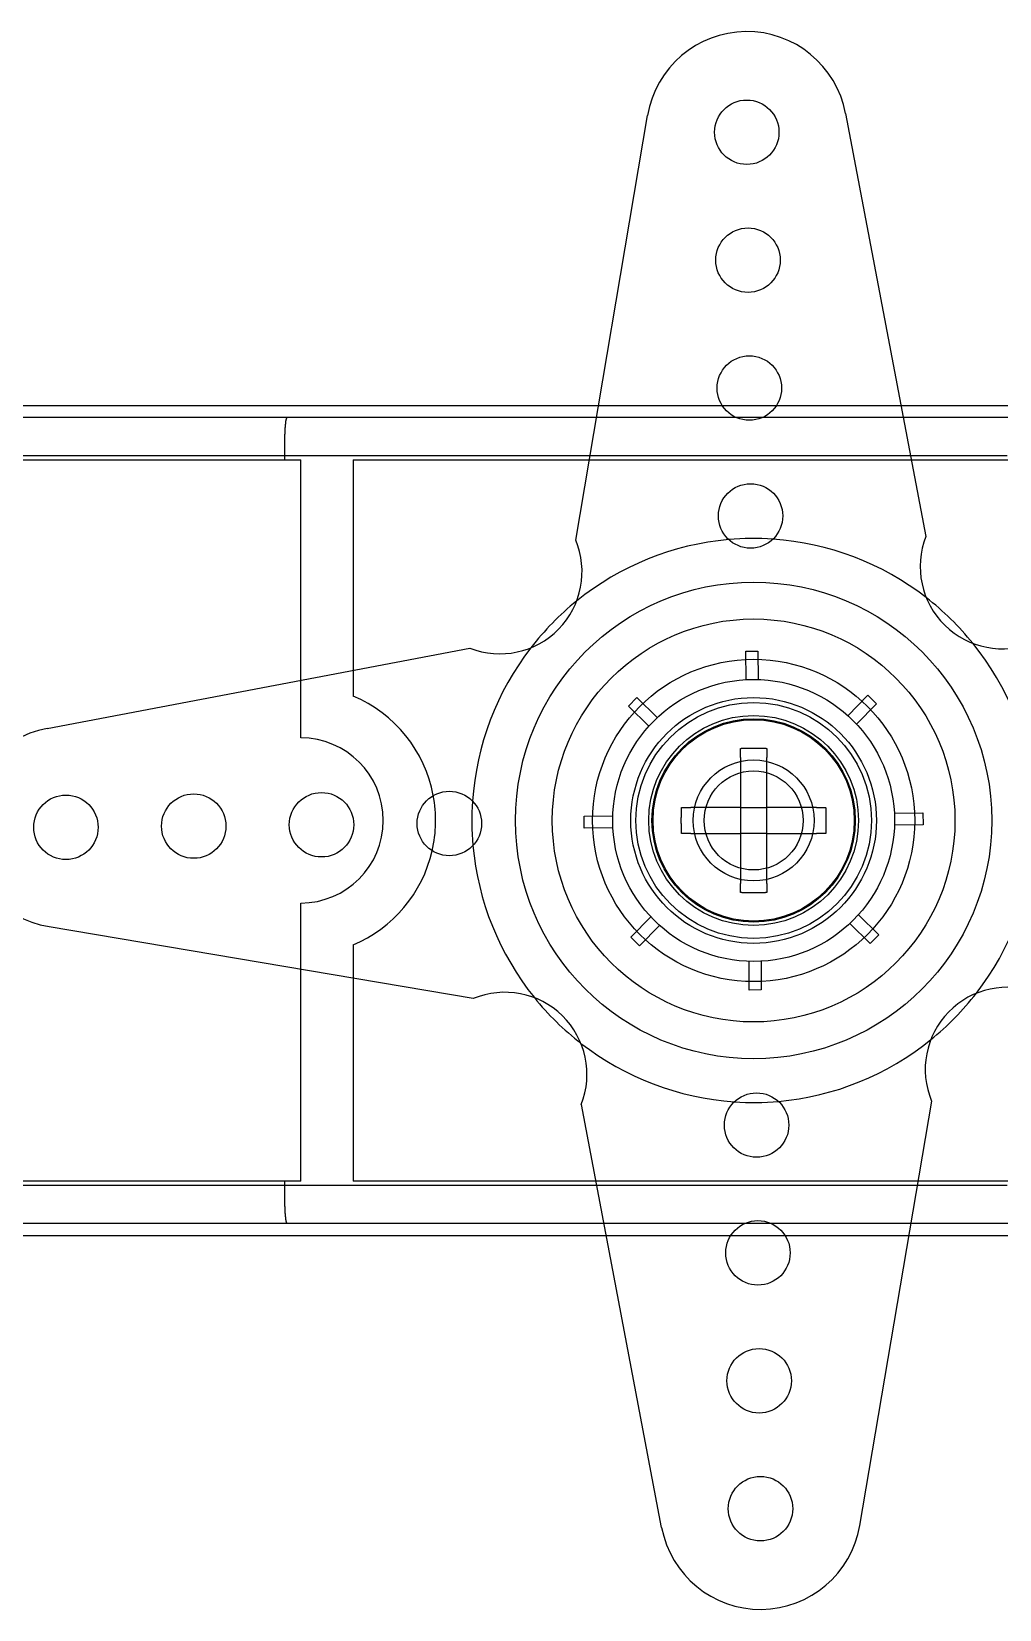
# Model space of a CAD drawing. Extents: x 3.27 to 9.48, y 3.29 to 7.63.
# Drawn here: x 4.049 to 4.996, y 5.835 to 7.377 of the extents above; entities that cross this region are included whole.
import ezdxf

# ---------------------------------------------------------------- set-up
doc = ezdxf.new("R2010")
doc.units = 0
doc.layers.add('HIDDEN_EDGES_ANSI_', color=7, linetype='CONTINUOUS')
doc.layers.add('VISIBLE_EDGES_ANSI_', color=7, linetype='CONTINUOUS')

msp = doc.modelspace()

# ---------------------------------------------------------------- linework, layer by layer
at = {"layer": 'HIDDEN_EDGES_ANSI_'}
for p, q in [((4.6035, 7.0113), (4.7245, 7.0113)), ((4.7774, 7.0113), (4.8994, 7.0113)), ((4.7385, 6.9995), (4.6015, 6.9995)), ((4.9016, 6.9995), (4.7635, 6.9995)), ((5.0032, 6.9621), (3.7473, 6.9621)), ((4.5945, 6.9581), (4.9095, 6.9581)), ((4.3123, 6.6865), (4.3123, 6.7429)), ((4.3635, 6.7526), (4.3635, 6.7273)), ((4.3123, 6.4604), (4.3123, 6.5251)), ((4.3635, 6.4842), (4.3635, 6.4517)), ((3.7473, 6.2495), (5.0032, 6.2495)), ((4.9159, 6.2534), (4.6009, 6.2534)), ((4.6088, 6.2121), (4.7469, 6.2121)), ((4.611, 6.2003), (4.7329, 6.2003)), ((4.7719, 6.2121), (4.9089, 6.2121)), ((4.7858, 6.2003), (4.9069, 6.2003))]:
    msp.add_line(p, q, dxfattribs=at)
for radius in [0.2329, 0.1969, 0.1575, 0.1152, 0.0994, 0.0984, 0.0591, 0.0591, 0.0484]:
    msp.add_circle((4.7552, 6.6058), radius, dxfattribs=at)
for centre, radius, start, end in [((4.7552, 6.6058), 0.2756, 95.0713, 128.9205), ((4.7552, 6.6058), 0.2756, 52.2204, 86.0695), ((4.7552, 6.6058), 0.2756, 142.2204, 176.0695), ((4.7552, 6.6058), 0.2756, 5.0713, 38.9205), ((4.3123, 6.6058), 0.1319, 10.6429, 67.1662), ((4.3123, 6.6058), 0.0807, 270, 90), ((4.7552, 6.6058), 0.2756, 322.2204, 356.0695), ((4.3123, 6.6058), 0.1319, 292.8338, 347.0203), ((4.7552, 6.6058), 0.2756, 185.0713, 218.9205), ((4.7552, 6.6058), 0.2756, 232.2204, 266.0695), ((4.7552, 6.6058), 0.2756, 275.0713, 308.9205)]:
    msp.add_arc(centre, radius, start, end, dxfattribs=at)
at = {"layer": 'VISIBLE_EDGES_ANSI_'}
for p, q in [((4.5812, 6.8799), (4.6514, 7.2948)), ((4.8452, 7.2967), (4.9237, 6.8833)), ((3.6322, 7.0113), (4.6035, 7.0113)), ((4.7245, 7.0113), (4.7774, 7.0113)), ((4.8994, 7.0113), (5.1184, 7.0113)), ((4.2989, 6.9995), (3.6469, 6.9995)), ((4.6015, 6.9995), (4.2989, 6.9995)), ((4.7635, 6.9995), (4.7385, 6.9995)), ((5.0378, 6.9995), (4.9016, 6.9995)), ((4.2965, 6.9798), (4.2965, 6.9581)), ((3.8866, 6.9581), (4.3123, 6.9581)), ((4.3123, 6.7429), (4.3123, 6.9581)), ((4.3635, 6.9581), (4.5945, 6.9581)), ((4.3635, 6.9581), (4.3635, 6.7526)), ((4.9095, 6.9581), (5.0624, 6.9581)), ((4.0642, 6.6958), (4.4776, 6.7742)), ((4.7476, 6.7713), (4.7594, 6.7714)), ((4.7479, 6.7434), (4.7476, 6.7713)), ((4.7594, 6.7714), (4.7597, 6.7435)), ((4.6328, 6.7175), (4.6411, 6.7259)), ((4.6411, 6.7259), (4.661, 6.7064)), ((4.8473, 6.7082), (4.8669, 6.7282)), ((4.8669, 6.7282), (4.8753, 6.7199)), ((4.6527, 6.6979), (4.6328, 6.7175)), ((4.8753, 6.7199), (4.8558, 6.6999)), ((4.7424, 6.6672), (4.7424, 6.6762)), ((4.7424, 6.6672), (4.7424, 6.6186)), ((4.768, 6.6762), (4.768, 6.6672)), ((4.768, 6.6186), (4.768, 6.6672)), ((4.6847, 6.6186), (4.6937, 6.6186)), ((4.7424, 6.6186), (4.6937, 6.6186)), ((4.7424, 6.6186), (4.7424, 6.593)), ((4.7424, 6.6186), (4.768, 6.6186)), ((4.8167, 6.6186), (4.768, 6.6186)), ((4.768, 6.593), (4.768, 6.6186)), ((4.8167, 6.6186), (4.8256, 6.6186)), ((4.5895, 6.61), (4.6175, 6.6103)), ((4.5896, 6.5982), (4.5895, 6.61)), ((4.8928, 6.613), (4.9207, 6.6133)), ((4.9209, 6.6015), (4.8929, 6.6012)), ((4.9207, 6.6133), (4.9209, 6.6015)), ((4.6176, 6.5985), (4.5896, 6.5982)), ((4.6937, 6.593), (4.6847, 6.593)), ((4.6937, 6.593), (4.7424, 6.593)), ((4.7424, 6.593), (4.7424, 6.5443)), ((4.768, 6.593), (4.7424, 6.593)), ((4.768, 6.593), (4.8167, 6.593)), ((4.768, 6.5443), (4.768, 6.593)), ((4.8256, 6.593), (4.8167, 6.593)), ((4.7424, 6.5353), (4.7424, 6.5443)), ((4.768, 6.5443), (4.768, 6.5353)), ((4.635, 6.4916), (4.6546, 6.5116)), ((4.8576, 6.5136), (4.8776, 6.4941)), ((4.481, 6.4318), (4.0662, 6.502)), ((4.663, 6.5033), (4.6435, 6.4834)), ((4.8693, 6.4856), (4.8494, 6.5052)), ((4.8776, 6.4941), (4.8693, 6.4856)), ((4.6435, 6.4834), (4.635, 6.4916)), ((4.7509, 6.4401), (4.7507, 6.468)), ((4.7625, 6.4682), (4.7627, 6.4402)), ((4.3123, 6.2534), (4.3123, 6.4604)), ((4.3635, 6.4517), (4.3635, 6.2534)), ((4.7627, 6.4402), (4.7509, 6.4401)), ((4.6652, 5.9148), (4.5867, 6.3282)), ((4.9292, 6.3316), (4.8589, 5.9167)), ((4.3123, 6.2534), (3.8866, 6.2534)), ((4.2965, 6.2534), (4.2965, 6.2318)), ((4.6009, 6.2534), (4.3635, 6.2534)), ((5.0624, 6.2534), (4.9159, 6.2534)), ((3.6322, 6.2003), (4.611, 6.2003)), ((3.6469, 6.2121), (4.2989, 6.2121)), ((4.2989, 6.2121), (4.6088, 6.2121)), ((4.7329, 6.2003), (4.7858, 6.2003)), ((4.7469, 6.2121), (4.7719, 6.2121)), ((4.9069, 6.2003), (5.1184, 6.2003)), ((4.9089, 6.2121), (5.0378, 6.2121))]:
    msp.add_line(p, q, dxfattribs=at)
for points in [[(4.2989, 6.9995, 0), (4.2988, 6.9995, 0), (4.2988, 6.9995, 0), (4.2988, 6.9995, 0), (4.2988, 6.9995, 0), (4.2987, 6.9994, 0), (4.2987, 6.9994, 0), (4.2987, 6.9994, 0), (4.2986, 6.9994, 0), (4.2986, 6.9993, 0), (4.2986, 6.9993, 0), (4.2985, 6.9993, 0), (4.2985, 6.9993, 0), (4.2985, 6.9992, 0), (4.2985, 6.9992, 0), (4.2984, 6.9991, 0), (4.2984, 6.9991, 0), (4.2984, 6.999, 0), (4.2984, 6.999, 0), (4.2983, 6.9989, 0), (4.2983, 6.9989, 0), (4.2983, 6.9988, 0), (4.2982, 6.9988, 0), (4.2982, 6.9987, 0), (4.2982, 6.9986, 0), (4.2982, 6.9985, 0), (4.2981, 6.9985, 0), (4.2981, 6.9984, 0), (4.2981, 6.9983, 0), (4.298, 6.9982, 0), (4.298, 6.9981, 0), (4.298, 6.9981, 0), (4.298, 6.998, 0), (4.2979, 6.9979, 0), (4.2979, 6.9978, 0), (4.2979, 6.9977, 0), (4.2979, 6.9976, 0), (4.2978, 6.9975, 0), (4.2978, 6.9974, 0), (4.2978, 6.9973, 0), (4.2978, 6.9972, 0), (4.2977, 6.997, 0), (4.2977, 6.9969, 0), (4.2977, 6.9968, 0), (4.2977, 6.9967, 0), (4.2976, 6.9965, 0), (4.2976, 6.9964, 0), (4.2976, 6.9963, 0), (4.2976, 6.9962, 0), (4.2975, 6.996, 0), (4.2975, 6.9959, 0), (4.2975, 6.9957, 0), (4.2975, 6.9956, 0), (4.2975, 6.9954, 0), (4.2974, 6.9953, 0), (4.2974, 6.9951, 0), (4.2974, 6.995, 0), (4.2974, 6.9948, 0), (4.2973, 6.9947, 0), (4.2973, 6.9945, 0), (4.2973, 6.9944, 0), (4.2973, 6.9942, 0), (4.2973, 6.994, 0), (4.2972, 6.9939, 0), (4.2972, 6.9937, 0), (4.2972, 6.9935, 0), (4.2972, 6.9934, 0), (4.2972, 6.9932, 0), (4.2971, 6.993, 0), (4.2971, 6.9928, 0), (4.2971, 6.9926, 0), (4.2971, 6.9925, 0), (4.2971, 6.9923, 0), (4.297, 6.9921, 0), (4.297, 6.9919, 0), (4.297, 6.9917, 0), (4.297, 6.9915, 0), (4.297, 6.9913, 0), (4.2969, 6.9911, 0), (4.2969, 6.9909, 0), (4.2969, 6.9907, 0), (4.2969, 6.9905, 0), (4.2969, 6.9903, 0), (4.2969, 6.9901, 0), (4.2969, 6.9899, 0), (4.2968, 6.9897, 0), (4.2968, 6.9895, 0), (4.2968, 6.9893, 0), (4.2968, 6.9891, 0), (4.2968, 6.9889, 0), (4.2968, 6.9886, 0), (4.2968, 6.9884, 0), (4.2968, 6.9882, 0), (4.2967, 6.988, 0), (4.2967, 6.9878, 0), (4.2967, 6.9875, 0), (4.2967, 6.9873, 0), (4.2967, 6.9871, 0), (4.2967, 6.9869, 0), (4.2967, 6.9866, 0), (4.2967, 6.9864, 0), (4.2966, 6.9862, 0), (4.2966, 6.986, 0), (4.2966, 6.9857, 0), (4.2966, 6.9855, 0), (4.2966, 6.9853, 0), (4.2966, 6.985, 0), (4.2966, 6.9848, 0), (4.2966, 6.9846, 0), (4.2966, 6.9843, 0), (4.2966, 6.9841, 0), (4.2966, 6.9839, 0), (4.2966, 6.9836, 0), (4.2966, 6.9834, 0), (4.2966, 6.9832, 0), (4.2965, 6.9829, 0), (4.2965, 6.9827, 0), (4.2965, 6.9824, 0), (4.2965, 6.9822, 0), (4.2965, 6.982, 0), (4.2965, 6.9817, 0), (4.2965, 6.9815, 0), (4.2965, 6.9812, 0), (4.2965, 6.981, 0), (4.2965, 6.9807, 0), (4.2965, 6.9805, 0), (4.2965, 6.9803, 0), (4.2965, 6.98, 0), (4.2965, 6.9798, 0)], [(4.7424, 6.6762, 0), (4.7425, 6.6762, 0), (4.7426, 6.6762, 0), (4.7427, 6.6762, 0), (4.7429, 6.6762, 0), (4.743, 6.6762, 0), (4.7431, 6.6763, 0), (4.7432, 6.6763, 0), (4.7433, 6.6763, 0), (4.7435, 6.6763, 0), (4.7436, 6.6763, 0), (4.7437, 6.6763, 0), (4.7438, 6.6763, 0), (4.7439, 6.6763, 0), (4.744, 6.6763, 0), (4.7442, 6.6763, 0), (4.7443, 6.6763, 0), (4.7444, 6.6763, 0), (4.7445, 6.6763, 0), (4.7446, 6.6763, 0), (4.7447, 6.6763, 0), (4.7448, 6.6763, 0), (4.745, 6.6763, 0), (4.7451, 6.6763, 0), (4.7452, 6.6763, 0), (4.7453, 6.6764, 0), (4.7454, 6.6764, 0), (4.7455, 6.6764, 0), (4.7457, 6.6764, 0), (4.7458, 6.6764, 0), (4.7459, 6.6764, 0), (4.746, 6.6764, 0), (4.7461, 6.6764, 0), (4.7462, 6.6764, 0), (4.7464, 6.6764, 0), (4.7465, 6.6764, 0), (4.7466, 6.6764, 0), (4.7467, 6.6764, 0), (4.7468, 6.6764, 0), (4.7469, 6.6764, 0), (4.7471, 6.6764, 0), (4.7472, 6.6764, 0), (4.7473, 6.6764, 0), (4.7474, 6.6764, 0), (4.7475, 6.6764, 0), (4.7476, 6.6764, 0), (4.7477, 6.6764, 0), (4.7479, 6.6764, 0), (4.748, 6.6764, 0), (4.7481, 6.6764, 0), (4.7482, 6.6764, 0), (4.7483, 6.6764, 0), (4.7484, 6.6764, 0), (4.7486, 6.6764, 0), (4.7487, 6.6764, 0), (4.7488, 6.6764, 0), (4.7489, 6.6764, 0), (4.749, 6.6765, 0), (4.7491, 6.6765, 0), (4.7492, 6.6765, 0), (4.7494, 6.6765, 0), (4.7495, 6.6765, 0), (4.7496, 6.6765, 0), (4.7497, 6.6765, 0), (4.7498, 6.6765, 0), (4.7499, 6.6765, 0), (4.75, 6.6765, 0), (4.7502, 6.6765, 0), (4.7503, 6.6765, 0), (4.7504, 6.6765, 0), (4.7505, 6.6765, 0), (4.7506, 6.6765, 0), (4.7507, 6.6765, 0), (4.7508, 6.6765, 0), (4.751, 6.6765, 0), (4.7511, 6.6765, 0), (4.7512, 6.6765, 0), (4.7513, 6.6765, 0), (4.7514, 6.6765, 0), (4.7515, 6.6765, 0), (4.7516, 6.6765, 0), (4.7518, 6.6765, 0), (4.7519, 6.6765, 0), (4.752, 6.6765, 0), (4.7521, 6.6765, 0), (4.7522, 6.6765, 0), (4.7523, 6.6765, 0), (4.7524, 6.6765, 0), (4.7526, 6.6765, 0), (4.7527, 6.6765, 0), (4.7528, 6.6765, 0), (4.7529, 6.6765, 0), (4.753, 6.6765, 0), (4.7531, 6.6765, 0), (4.7532, 6.6765, 0), (4.7533, 6.6765, 0), (4.7534, 6.6765, 0), (4.7536, 6.6765, 0), (4.7537, 6.6765, 0), (4.7538, 6.6765, 0), (4.7539, 6.6765, 0), (4.754, 6.6765, 0), (4.7541, 6.6765, 0), (4.7542, 6.6765, 0), (4.7543, 6.6765, 0), (4.7545, 6.6765, 0), (4.7546, 6.6765, 0), (4.7547, 6.6765, 0), (4.7548, 6.6765, 0), (4.7549, 6.6765, 0), (4.755, 6.6765, 0), (4.7551, 6.6765, 0), (4.7552, 6.6765, 0), (4.7553, 6.6765, 0), (4.7555, 6.6765, 0), (4.7556, 6.6765, 0), (4.7557, 6.6765, 0), (4.7558, 6.6765, 0), (4.7559, 6.6765, 0), (4.756, 6.6765, 0), (4.7561, 6.6765, 0), (4.7562, 6.6765, 0), (4.7564, 6.6765, 0), (4.7565, 6.6765, 0), (4.7566, 6.6765, 0), (4.7567, 6.6765, 0), (4.7568, 6.6765, 0), (4.7569, 6.6765, 0), (4.757, 6.6765, 0), (4.7571, 6.6765, 0), (4.7573, 6.6765, 0), (4.7574, 6.6765, 0), (4.7575, 6.6765, 0), (4.7576, 6.6765, 0), (4.7577, 6.6765, 0), (4.7578, 6.6765, 0), (4.7579, 6.6765, 0), (4.758, 6.6765, 0), (4.7582, 6.6765, 0), (4.7583, 6.6765, 0), (4.7584, 6.6765, 0), (4.7585, 6.6765, 0), (4.7586, 6.6765, 0), (4.7587, 6.6765, 0), (4.7588, 6.6765, 0), (4.7589, 6.6765, 0), (4.7591, 6.6765, 0), (4.7592, 6.6765, 0), (4.7593, 6.6765, 0), (4.7594, 6.6765, 0), (4.7595, 6.6765, 0), (4.7596, 6.6765, 0), (4.7598, 6.6765, 0), (4.7599, 6.6765, 0), (4.76, 6.6765, 0), (4.7601, 6.6765, 0), (4.7602, 6.6765, 0), (4.7603, 6.6765, 0), (4.7604, 6.6765, 0), (4.7606, 6.6765, 0), (4.7607, 6.6765, 0), (4.7608, 6.6765, 0), (4.7609, 6.6765, 0), (4.761, 6.6765, 0), (4.7611, 6.6765, 0), (4.7612, 6.6765, 0), (4.7614, 6.6765, 0), (4.7615, 6.6764, 0), (4.7616, 6.6764, 0), (4.7617, 6.6764, 0), (4.7618, 6.6764, 0), (4.7619, 6.6764, 0), (4.762, 6.6764, 0), (4.7622, 6.6764, 0), (4.7623, 6.6764, 0), (4.7624, 6.6764, 0), (4.7625, 6.6764, 0), (4.7626, 6.6764, 0), (4.7627, 6.6764, 0), (4.7629, 6.6764, 0), (4.763, 6.6764, 0), (4.7631, 6.6764, 0), (4.7632, 6.6764, 0), (4.7633, 6.6764, 0), (4.7634, 6.6764, 0), (4.7635, 6.6764, 0), (4.7637, 6.6764, 0), (4.7638, 6.6764, 0), (4.7639, 6.6764, 0), (4.764, 6.6764, 0), (4.7641, 6.6764, 0), (4.7642, 6.6764, 0), (4.7644, 6.6764, 0), (4.7645, 6.6764, 0), (4.7646, 6.6764, 0), (4.7647, 6.6764, 0), (4.7648, 6.6764, 0), (4.7649, 6.6764, 0), (4.765, 6.6764, 0), (4.7652, 6.6763, 0), (4.7653, 6.6763, 0), (4.7654, 6.6763, 0), (4.7655, 6.6763, 0), (4.7656, 6.6763, 0), (4.7657, 6.6763, 0), (4.7659, 6.6763, 0), (4.766, 6.6763, 0), (4.7661, 6.6763, 0), (4.7662, 6.6763, 0), (4.7663, 6.6763, 0), (4.7665, 6.6763, 0), (4.7666, 6.6763, 0), (4.7667, 6.6763, 0), (4.7668, 6.6763, 0), (4.7669, 6.6763, 0), (4.767, 6.6763, 0), (4.7672, 6.6763, 0), (4.7673, 6.6763, 0), (4.7674, 6.6762, 0), (4.7675, 6.6762, 0), (4.7676, 6.6762, 0), (4.7678, 6.6762, 0), (4.7679, 6.6762, 0), (4.768, 6.6762, 0)], [(4.6847, 6.593, 0), (4.6847, 6.5931, 0), (4.6847, 6.5932, 0), (4.6847, 6.5933, 0), (4.6847, 6.5934, 0), (4.6847, 6.5936, 0), (4.6847, 6.5937, 0), (4.6847, 6.5938, 0), (4.6847, 6.5939, 0), (4.6847, 6.594, 0), (4.6847, 6.5941, 0), (4.6847, 6.5943, 0), (4.6847, 6.5944, 0), (4.6847, 6.5945, 0), (4.6847, 6.5946, 0), (4.6847, 6.5947, 0), (4.6847, 6.5949, 0), (4.6846, 6.595, 0), (4.6846, 6.5951, 0), (4.6846, 6.5952, 0), (4.6846, 6.5953, 0), (4.6846, 6.5954, 0), (4.6846, 6.5956, 0), (4.6846, 6.5957, 0), (4.6846, 6.5958, 0), (4.6846, 6.5959, 0), (4.6846, 6.596, 0), (4.6846, 6.5961, 0), (4.6846, 6.5963, 0), (4.6846, 6.5964, 0), (4.6846, 6.5965, 0), (4.6846, 6.5966, 0), (4.6846, 6.5967, 0), (4.6846, 6.5968, 0), (4.6846, 6.5969, 0), (4.6846, 6.5971, 0), (4.6846, 6.5972, 0), (4.6846, 6.5973, 0), (4.6846, 6.5974, 0), (4.6845, 6.5975, 0), (4.6845, 6.5976, 0), (4.6845, 6.5978, 0), (4.6845, 6.5979, 0), (4.6845, 6.598, 0), (4.6845, 6.5981, 0), (4.6845, 6.5982, 0), (4.6845, 6.5983, 0), (4.6845, 6.5984, 0), (4.6845, 6.5986, 0), (4.6845, 6.5987, 0), (4.6845, 6.5988, 0), (4.6845, 6.5989, 0), (4.6845, 6.599, 0), (4.6845, 6.5991, 0), (4.6845, 6.5993, 0), (4.6845, 6.5994, 0), (4.6845, 6.5995, 0), (4.6845, 6.5996, 0), (4.6845, 6.5997, 0), (4.6845, 6.5998, 0), (4.6845, 6.5999, 0), (4.6845, 6.6001, 0), (4.6845, 6.6002, 0), (4.6845, 6.6003, 0), (4.6845, 6.6004, 0), (4.6845, 6.6005, 0), (4.6845, 6.6006, 0), (4.6845, 6.6007, 0), (4.6845, 6.6009, 0), (4.6845, 6.601, 0), (4.6845, 6.6011, 0), (4.6845, 6.6012, 0), (4.6845, 6.6013, 0), (4.6845, 6.6014, 0), (4.6845, 6.6015, 0), (4.6845, 6.6017, 0), (4.6845, 6.6018, 0), (4.6845, 6.6019, 0), (4.6845, 6.602, 0), (4.6845, 6.6021, 0), (4.6845, 6.6022, 0), (4.6845, 6.6023, 0), (4.6845, 6.6025, 0), (4.6845, 6.6026, 0), (4.6845, 6.6027, 0), (4.6844, 6.6028, 0), (4.6844, 6.6029, 0), (4.6844, 6.603, 0), (4.6844, 6.6031, 0), (4.6844, 6.6033, 0), (4.6844, 6.6034, 0), (4.6844, 6.6035, 0), (4.6844, 6.6036, 0), (4.6844, 6.6037, 0), (4.6844, 6.6038, 0), (4.6844, 6.6039, 0), (4.6844, 6.604, 0), (4.6844, 6.6041, 0), (4.6844, 6.6043, 0), (4.6844, 6.6044, 0), (4.6844, 6.6045, 0), (4.6844, 6.6046, 0), (4.6844, 6.6047, 0), (4.6844, 6.6048, 0), (4.6844, 6.6049, 0), (4.6844, 6.605, 0), (4.6844, 6.6052, 0), (4.6844, 6.6053, 0), (4.6844, 6.6054, 0), (4.6844, 6.6055, 0), (4.6844, 6.6056, 0), (4.6844, 6.6057, 0), (4.6844, 6.6058, 0), (4.6844, 6.6059, 0), (4.6844, 6.606, 0), (4.6844, 6.6062, 0), (4.6844, 6.6063, 0), (4.6844, 6.6064, 0), (4.6844, 6.6065, 0), (4.6844, 6.6066, 0), (4.6844, 6.6067, 0), (4.6844, 6.6068, 0), (4.6844, 6.6069, 0), (4.6844, 6.6071, 0), (4.6844, 6.6072, 0), (4.6844, 6.6073, 0), (4.6844, 6.6074, 0), (4.6844, 6.6075, 0), (4.6844, 6.6076, 0), (4.6844, 6.6077, 0), (4.6844, 6.6078, 0), (4.6844, 6.6079, 0), (4.6844, 6.6081, 0), (4.6844, 6.6082, 0), (4.6844, 6.6083, 0), (4.6844, 6.6084, 0), (4.6844, 6.6085, 0), (4.6844, 6.6086, 0), (4.6844, 6.6087, 0), (4.6845, 6.6089, 0), (4.6845, 6.609, 0), (4.6845, 6.6091, 0), (4.6845, 6.6092, 0), (4.6845, 6.6093, 0), (4.6845, 6.6094, 0), (4.6845, 6.6095, 0), (4.6845, 6.6097, 0), (4.6845, 6.6098, 0), (4.6845, 6.6099, 0), (4.6845, 6.61, 0), (4.6845, 6.6101, 0), (4.6845, 6.6102, 0), (4.6845, 6.6103, 0), (4.6845, 6.6105, 0), (4.6845, 6.6106, 0), (4.6845, 6.6107, 0), (4.6845, 6.6108, 0), (4.6845, 6.6109, 0), (4.6845, 6.611, 0), (4.6845, 6.6111, 0), (4.6845, 6.6113, 0), (4.6845, 6.6114, 0), (4.6845, 6.6115, 0), (4.6845, 6.6116, 0), (4.6845, 6.6117, 0), (4.6845, 6.6118, 0), (4.6845, 6.6119, 0), (4.6845, 6.612, 0), (4.6845, 6.6122, 0), (4.6845, 6.6123, 0), (4.6845, 6.6124, 0), (4.6845, 6.6125, 0), (4.6845, 6.6126, 0), (4.6845, 6.6127, 0), (4.6845, 6.6129, 0), (4.6845, 6.613, 0), (4.6845, 6.6131, 0), (4.6845, 6.6132, 0), (4.6845, 6.6133, 0), (4.6845, 6.6134, 0), (4.6845, 6.6136, 0), (4.6845, 6.6137, 0), (4.6845, 6.6138, 0), (4.6845, 6.6139, 0), (4.6845, 6.614, 0), (4.6846, 6.6141, 0), (4.6846, 6.6142, 0), (4.6846, 6.6144, 0), (4.6846, 6.6145, 0), (4.6846, 6.6146, 0), (4.6846, 6.6147, 0), (4.6846, 6.6148, 0), (4.6846, 6.6149, 0), (4.6846, 6.6151, 0), (4.6846, 6.6152, 0), (4.6846, 6.6153, 0), (4.6846, 6.6154, 0), (4.6846, 6.6155, 0), (4.6846, 6.6156, 0), (4.6846, 6.6158, 0), (4.6846, 6.6159, 0), (4.6846, 6.616, 0), (4.6846, 6.6161, 0), (4.6846, 6.6162, 0), (4.6846, 6.6163, 0), (4.6846, 6.6165, 0), (4.6846, 6.6166, 0), (4.6847, 6.6167, 0), (4.6847, 6.6168, 0), (4.6847, 6.6169, 0), (4.6847, 6.617, 0), (4.6847, 6.6172, 0), (4.6847, 6.6173, 0), (4.6847, 6.6174, 0), (4.6847, 6.6175, 0), (4.6847, 6.6176, 0), (4.6847, 6.6177, 0), (4.6847, 6.6179, 0), (4.6847, 6.618, 0), (4.6847, 6.6181, 0), (4.6847, 6.6182, 0), (4.6847, 6.6183, 0), (4.6847, 6.6185, 0), (4.6847, 6.6186, 0)], [(4.8256, 6.6186, 0), (4.8256, 6.6185, 0), (4.8257, 6.6183, 0), (4.8257, 6.6182, 0), (4.8257, 6.6181, 0), (4.8257, 6.618, 0), (4.8257, 6.6179, 0), (4.8257, 6.6177, 0), (4.8257, 6.6176, 0), (4.8257, 6.6175, 0), (4.8257, 6.6174, 0), (4.8257, 6.6173, 0), (4.8257, 6.6172, 0), (4.8257, 6.617, 0), (4.8257, 6.6169, 0), (4.8257, 6.6168, 0), (4.8257, 6.6167, 0), (4.8257, 6.6166, 0), (4.8257, 6.6165, 0), (4.8257, 6.6163, 0), (4.8257, 6.6162, 0), (4.8258, 6.6161, 0), (4.8258, 6.616, 0), (4.8258, 6.6159, 0), (4.8258, 6.6158, 0), (4.8258, 6.6156, 0), (4.8258, 6.6155, 0), (4.8258, 6.6154, 0), (4.8258, 6.6153, 0), (4.8258, 6.6152, 0), (4.8258, 6.6151, 0), (4.8258, 6.6149, 0), (4.8258, 6.6148, 0), (4.8258, 6.6147, 0), (4.8258, 6.6146, 0), (4.8258, 6.6145, 0), (4.8258, 6.6144, 0), (4.8258, 6.6142, 0), (4.8258, 6.6141, 0), (4.8258, 6.614, 0), (4.8258, 6.6139, 0), (4.8258, 6.6138, 0), (4.8258, 6.6137, 0), (4.8258, 6.6136, 0), (4.8258, 6.6134, 0), (4.8258, 6.6133, 0), (4.8258, 6.6132, 0), (4.8258, 6.6131, 0), (4.8258, 6.613, 0), (4.8258, 6.6129, 0), (4.8258, 6.6127, 0), (4.8259, 6.6126, 0), (4.8259, 6.6125, 0), (4.8259, 6.6124, 0), (4.8259, 6.6123, 0), (4.8259, 6.6122, 0), (4.8259, 6.612, 0), (4.8259, 6.6119, 0), (4.8259, 6.6118, 0), (4.8259, 6.6117, 0), (4.8259, 6.6116, 0), (4.8259, 6.6115, 0), (4.8259, 6.6114, 0), (4.8259, 6.6113, 0), (4.8259, 6.6111, 0), (4.8259, 6.611, 0), (4.8259, 6.6109, 0), (4.8259, 6.6108, 0), (4.8259, 6.6107, 0), (4.8259, 6.6106, 0), (4.8259, 6.6105, 0), (4.8259, 6.6103, 0), (4.8259, 6.6102, 0), (4.8259, 6.6101, 0), (4.8259, 6.61, 0), (4.8259, 6.6099, 0), (4.8259, 6.6098, 0), (4.8259, 6.6097, 0), (4.8259, 6.6095, 0), (4.8259, 6.6094, 0), (4.8259, 6.6093, 0), (4.8259, 6.6092, 0), (4.8259, 6.6091, 0), (4.8259, 6.609, 0), (4.8259, 6.6089, 0), (4.8259, 6.6087, 0), (4.8259, 6.6086, 0), (4.8259, 6.6085, 0), (4.8259, 6.6084, 0), (4.8259, 6.6083, 0), (4.8259, 6.6082, 0), (4.8259, 6.6081, 0), (4.8259, 6.6079, 0), (4.8259, 6.6078, 0), (4.8259, 6.6077, 0), (4.8259, 6.6076, 0), (4.8259, 6.6075, 0), (4.8259, 6.6074, 0), (4.8259, 6.6073, 0), (4.8259, 6.6072, 0), (4.8259, 6.6071, 0), (4.8259, 6.6069, 0), (4.8259, 6.6068, 0), (4.8259, 6.6067, 0), (4.8259, 6.6066, 0), (4.8259, 6.6065, 0), (4.8259, 6.6064, 0), (4.8259, 6.6063, 0), (4.8259, 6.6062, 0), (4.8259, 6.606, 0), (4.8259, 6.6059, 0), (4.8259, 6.6058, 0), (4.8259, 6.6057, 0), (4.8259, 6.6056, 0), (4.8259, 6.6055, 0), (4.8259, 6.6054, 0), (4.8259, 6.6053, 0), (4.8259, 6.6052, 0), (4.8259, 6.605, 0), (4.8259, 6.6049, 0), (4.8259, 6.6048, 0), (4.8259, 6.6047, 0), (4.8259, 6.6046, 0), (4.8259, 6.6045, 0), (4.8259, 6.6044, 0), (4.8259, 6.6043, 0), (4.8259, 6.6041, 0), (4.8259, 6.604, 0), (4.8259, 6.6039, 0), (4.8259, 6.6038, 0), (4.8259, 6.6037, 0), (4.8259, 6.6036, 0), (4.8259, 6.6035, 0), (4.8259, 6.6034, 0), (4.8259, 6.6033, 0), (4.8259, 6.6031, 0), (4.8259, 6.603, 0), (4.8259, 6.6029, 0), (4.8259, 6.6028, 0), (4.8259, 6.6027, 0), (4.8259, 6.6026, 0), (4.8259, 6.6025, 0), (4.8259, 6.6023, 0), (4.8259, 6.6022, 0), (4.8259, 6.6021, 0), (4.8259, 6.602, 0), (4.8259, 6.6019, 0), (4.8259, 6.6018, 0), (4.8259, 6.6017, 0), (4.8259, 6.6015, 0), (4.8259, 6.6014, 0), (4.8259, 6.6013, 0), (4.8259, 6.6012, 0), (4.8259, 6.6011, 0), (4.8259, 6.601, 0), (4.8259, 6.6009, 0), (4.8259, 6.6007, 0), (4.8259, 6.6006, 0), (4.8259, 6.6005, 0), (4.8259, 6.6004, 0), (4.8259, 6.6003, 0), (4.8259, 6.6002, 0), (4.8259, 6.6001, 0), (4.8259, 6.5999, 0), (4.8259, 6.5998, 0), (4.8259, 6.5997, 0), (4.8259, 6.5996, 0), (4.8259, 6.5995, 0), (4.8259, 6.5994, 0), (4.8259, 6.5993, 0), (4.8259, 6.5991, 0), (4.8259, 6.599, 0), (4.8259, 6.5989, 0), (4.8258, 6.5988, 0), (4.8258, 6.5987, 0), (4.8258, 6.5986, 0), (4.8258, 6.5984, 0), (4.8258, 6.5983, 0), (4.8258, 6.5982, 0), (4.8258, 6.5981, 0), (4.8258, 6.598, 0), (4.8258, 6.5979, 0), (4.8258, 6.5978, 0), (4.8258, 6.5976, 0), (4.8258, 6.5975, 0), (4.8258, 6.5974, 0), (4.8258, 6.5973, 0), (4.8258, 6.5972, 0), (4.8258, 6.5971, 0), (4.8258, 6.5969, 0), (4.8258, 6.5968, 0), (4.8258, 6.5967, 0), (4.8258, 6.5966, 0), (4.8258, 6.5965, 0), (4.8258, 6.5964, 0), (4.8258, 6.5963, 0), (4.8258, 6.5961, 0), (4.8258, 6.596, 0), (4.8258, 6.5959, 0), (4.8258, 6.5958, 0), (4.8258, 6.5957, 0), (4.8258, 6.5956, 0), (4.8258, 6.5954, 0), (4.8257, 6.5953, 0), (4.8257, 6.5952, 0), (4.8257, 6.5951, 0), (4.8257, 6.595, 0), (4.8257, 6.5949, 0), (4.8257, 6.5947, 0), (4.8257, 6.5946, 0), (4.8257, 6.5945, 0), (4.8257, 6.5944, 0), (4.8257, 6.5943, 0), (4.8257, 6.5941, 0), (4.8257, 6.594, 0), (4.8257, 6.5939, 0), (4.8257, 6.5938, 0), (4.8257, 6.5937, 0), (4.8257, 6.5936, 0), (4.8257, 6.5934, 0), (4.8257, 6.5933, 0), (4.8257, 6.5932, 0), (4.8256, 6.5931, 0), (4.8256, 6.593, 0)], [(4.768, 6.5353, 0), (4.7679, 6.5353, 0), (4.7678, 6.5353, 0), (4.7676, 6.5353, 0), (4.7675, 6.5353, 0), (4.7674, 6.5353, 0), (4.7673, 6.5353, 0), (4.7672, 6.5353, 0), (4.767, 6.5353, 0), (4.7669, 6.5353, 0), (4.7668, 6.5353, 0), (4.7667, 6.5353, 0), (4.7666, 6.5352, 0), (4.7665, 6.5352, 0), (4.7663, 6.5352, 0), (4.7662, 6.5352, 0), (4.7661, 6.5352, 0), (4.766, 6.5352, 0), (4.7659, 6.5352, 0), (4.7657, 6.5352, 0), (4.7656, 6.5352, 0), (4.7655, 6.5352, 0), (4.7654, 6.5352, 0), (4.7653, 6.5352, 0), (4.7652, 6.5352, 0), (4.765, 6.5352, 0), (4.7649, 6.5352, 0), (4.7648, 6.5352, 0), (4.7647, 6.5352, 0), (4.7646, 6.5352, 0), (4.7645, 6.5352, 0), (4.7644, 6.5352, 0), (4.7642, 6.5352, 0), (4.7641, 6.5352, 0), (4.764, 6.5352, 0), (4.7639, 6.5351, 0), (4.7638, 6.5351, 0), (4.7637, 6.5351, 0), (4.7635, 6.5351, 0), (4.7634, 6.5351, 0), (4.7633, 6.5351, 0), (4.7632, 6.5351, 0), (4.7631, 6.5351, 0), (4.763, 6.5351, 0), (4.7629, 6.5351, 0), (4.7627, 6.5351, 0), (4.7626, 6.5351, 0), (4.7625, 6.5351, 0), (4.7624, 6.5351, 0), (4.7623, 6.5351, 0), (4.7622, 6.5351, 0), (4.762, 6.5351, 0), (4.7619, 6.5351, 0), (4.7618, 6.5351, 0), (4.7617, 6.5351, 0), (4.7616, 6.5351, 0), (4.7615, 6.5351, 0), (4.7614, 6.5351, 0), (4.7612, 6.5351, 0), (4.7611, 6.5351, 0), (4.761, 6.5351, 0), (4.7609, 6.5351, 0), (4.7608, 6.5351, 0), (4.7607, 6.5351, 0), (4.7606, 6.5351, 0), (4.7604, 6.5351, 0), (4.7603, 6.5351, 0), (4.7602, 6.5351, 0), (4.7601, 6.5351, 0), (4.76, 6.5351, 0), (4.7599, 6.5351, 0), (4.7598, 6.5351, 0), (4.7596, 6.5351, 0), (4.7595, 6.5351, 0), (4.7594, 6.5351, 0), (4.7593, 6.535, 0), (4.7592, 6.535, 0), (4.7591, 6.535, 0), (4.7589, 6.535, 0), (4.7588, 6.535, 0), (4.7587, 6.535, 0), (4.7586, 6.535, 0), (4.7585, 6.535, 0), (4.7584, 6.535, 0), (4.7583, 6.535, 0), (4.7582, 6.535, 0), (4.758, 6.535, 0), (4.7579, 6.535, 0), (4.7578, 6.535, 0), (4.7577, 6.535, 0), (4.7576, 6.535, 0), (4.7575, 6.535, 0), (4.7574, 6.535, 0), (4.7573, 6.535, 0), (4.7571, 6.535, 0), (4.757, 6.535, 0), (4.7569, 6.535, 0), (4.7568, 6.535, 0), (4.7567, 6.535, 0), (4.7566, 6.535, 0), (4.7565, 6.535, 0), (4.7564, 6.535, 0), (4.7562, 6.535, 0), (4.7561, 6.535, 0), (4.756, 6.535, 0), (4.7559, 6.535, 0), (4.7558, 6.535, 0), (4.7557, 6.535, 0), (4.7556, 6.535, 0), (4.7555, 6.535, 0), (4.7553, 6.535, 0), (4.7552, 6.535, 0), (4.7551, 6.535, 0), (4.755, 6.535, 0), (4.7549, 6.535, 0), (4.7548, 6.535, 0), (4.7547, 6.535, 0), (4.7546, 6.535, 0), (4.7545, 6.535, 0), (4.7543, 6.535, 0), (4.7542, 6.535, 0), (4.7541, 6.535, 0), (4.754, 6.535, 0), (4.7539, 6.535, 0), (4.7538, 6.535, 0), (4.7537, 6.535, 0), (4.7536, 6.535, 0), (4.7534, 6.535, 0), (4.7533, 6.535, 0), (4.7532, 6.535, 0), (4.7531, 6.535, 0), (4.753, 6.535, 0), (4.7529, 6.535, 0), (4.7528, 6.535, 0), (4.7527, 6.535, 0), (4.7526, 6.535, 0), (4.7524, 6.535, 0), (4.7523, 6.535, 0), (4.7522, 6.535, 0), (4.7521, 6.535, 0), (4.752, 6.535, 0), (4.7519, 6.535, 0), (4.7518, 6.535, 0), (4.7516, 6.535, 0), (4.7515, 6.535, 0), (4.7514, 6.535, 0), (4.7513, 6.535, 0), (4.7512, 6.535, 0), (4.7511, 6.535, 0), (4.751, 6.5351, 0), (4.7508, 6.5351, 0), (4.7507, 6.5351, 0), (4.7506, 6.5351, 0), (4.7505, 6.5351, 0), (4.7504, 6.5351, 0), (4.7503, 6.5351, 0), (4.7502, 6.5351, 0), (4.75, 6.5351, 0), (4.7499, 6.5351, 0), (4.7498, 6.5351, 0), (4.7497, 6.5351, 0), (4.7496, 6.5351, 0), (4.7495, 6.5351, 0), (4.7494, 6.5351, 0), (4.7492, 6.5351, 0), (4.7491, 6.5351, 0), (4.749, 6.5351, 0), (4.7489, 6.5351, 0), (4.7488, 6.5351, 0), (4.7487, 6.5351, 0), (4.7486, 6.5351, 0), (4.7484, 6.5351, 0), (4.7483, 6.5351, 0), (4.7482, 6.5351, 0), (4.7481, 6.5351, 0), (4.748, 6.5351, 0), (4.7479, 6.5351, 0), (4.7477, 6.5351, 0), (4.7476, 6.5351, 0), (4.7475, 6.5351, 0), (4.7474, 6.5351, 0), (4.7473, 6.5351, 0), (4.7472, 6.5351, 0), (4.7471, 6.5351, 0), (4.7469, 6.5351, 0), (4.7468, 6.5351, 0), (4.7467, 6.5351, 0), (4.7466, 6.5351, 0), (4.7465, 6.5351, 0), (4.7464, 6.5352, 0), (4.7462, 6.5352, 0), (4.7461, 6.5352, 0), (4.746, 6.5352, 0), (4.7459, 6.5352, 0), (4.7458, 6.5352, 0), (4.7457, 6.5352, 0), (4.7455, 6.5352, 0), (4.7454, 6.5352, 0), (4.7453, 6.5352, 0), (4.7452, 6.5352, 0), (4.7451, 6.5352, 0), (4.745, 6.5352, 0), (4.7448, 6.5352, 0), (4.7447, 6.5352, 0), (4.7446, 6.5352, 0), (4.7445, 6.5352, 0), (4.7444, 6.5352, 0), (4.7443, 6.5352, 0), (4.7442, 6.5352, 0), (4.744, 6.5352, 0), (4.7439, 6.5352, 0), (4.7438, 6.5352, 0), (4.7437, 6.5353, 0), (4.7436, 6.5353, 0), (4.7435, 6.5353, 0), (4.7433, 6.5353, 0), (4.7432, 6.5353, 0), (4.7431, 6.5353, 0), (4.743, 6.5353, 0), (4.7429, 6.5353, 0), (4.7427, 6.5353, 0), (4.7426, 6.5353, 0), (4.7425, 6.5353, 0), (4.7424, 6.5353, 0)], [(4.2965, 6.2317, 0), (4.2965, 6.2315, 0), (4.2965, 6.2313, 0), (4.2965, 6.231, 0), (4.2965, 6.2308, 0), (4.2965, 6.2306, 0), (4.2965, 6.2303, 0), (4.2965, 6.2301, 0), (4.2965, 6.2298, 0), (4.2965, 6.2296, 0), (4.2965, 6.2293, 0), (4.2965, 6.2291, 0), (4.2965, 6.2289, 0), (4.2965, 6.2286, 0), (4.2966, 6.2284, 0), (4.2966, 6.2282, 0), (4.2966, 6.2279, 0), (4.2966, 6.2277, 0), (4.2966, 6.2274, 0), (4.2966, 6.2272, 0), (4.2966, 6.227, 0), (4.2966, 6.2267, 0), (4.2966, 6.2265, 0), (4.2966, 6.2263, 0), (4.2966, 6.226, 0), (4.2966, 6.2258, 0), (4.2966, 6.2256, 0), (4.2966, 6.2253, 0), (4.2967, 6.2251, 0), (4.2967, 6.2249, 0), (4.2967, 6.2247, 0), (4.2967, 6.2244, 0), (4.2967, 6.2242, 0), (4.2967, 6.224, 0), (4.2967, 6.2238, 0), (4.2967, 6.2236, 0), (4.2968, 6.2233, 0), (4.2968, 6.2231, 0), (4.2968, 6.2229, 0), (4.2968, 6.2227, 0), (4.2968, 6.2225, 0), (4.2968, 6.2223, 0), (4.2968, 6.2221, 0), (4.2968, 6.2218, 0), (4.2969, 6.2216, 0), (4.2969, 6.2214, 0), (4.2969, 6.2212, 0), (4.2969, 6.221, 0), (4.2969, 6.2208, 0), (4.2969, 6.2206, 0), (4.2969, 6.2204, 0), (4.297, 6.2202, 0), (4.297, 6.22, 0), (4.297, 6.2198, 0), (4.297, 6.2196, 0), (4.297, 6.2195, 0), (4.2971, 6.2193, 0), (4.2971, 6.2191, 0), (4.2971, 6.2189, 0), (4.2971, 6.2187, 0), (4.2971, 6.2185, 0), (4.2972, 6.2184, 0), (4.2972, 6.2182, 0), (4.2972, 6.218, 0), (4.2972, 6.2178, 0), (4.2972, 6.2177, 0), (4.2973, 6.2175, 0), (4.2973, 6.2173, 0), (4.2973, 6.2172, 0), (4.2973, 6.217, 0), (4.2973, 6.2168, 0), (4.2974, 6.2167, 0), (4.2974, 6.2165, 0), (4.2974, 6.2164, 0), (4.2974, 6.2162, 0), (4.2975, 6.2161, 0), (4.2975, 6.2159, 0), (4.2975, 6.2158, 0), (4.2975, 6.2157, 0), (4.2975, 6.2155, 0), (4.2976, 6.2154, 0), (4.2976, 6.2153, 0), (4.2976, 6.2151, 0), (4.2976, 6.215, 0), (4.2977, 6.2149, 0), (4.2977, 6.2148, 0), (4.2977, 6.2146, 0), (4.2977, 6.2145, 0), (4.2978, 6.2144, 0), (4.2978, 6.2143, 0), (4.2978, 6.2142, 0), (4.2978, 6.2141, 0), (4.2979, 6.214, 0), (4.2979, 6.2139, 0), (4.2979, 6.2138, 0), (4.2979, 6.2137, 0), (4.298, 6.2136, 0), (4.298, 6.2135, 0), (4.298, 6.2134, 0), (4.298, 6.2133, 0), (4.2981, 6.2132, 0), (4.2981, 6.2131, 0), (4.2981, 6.2131, 0), (4.2982, 6.213, 0), (4.2982, 6.2129, 0), (4.2982, 6.2129, 0), (4.2982, 6.2128, 0), (4.2983, 6.2127, 0), (4.2983, 6.2127, 0), (4.2983, 6.2126, 0), (4.2984, 6.2126, 0), (4.2984, 6.2125, 0), (4.2984, 6.2124, 0), (4.2984, 6.2124, 0), (4.2985, 6.2124, 0), (4.2985, 6.2123, 0), (4.2985, 6.2123, 0), (4.2985, 6.2123, 0), (4.2986, 6.2122, 0), (4.2986, 6.2122, 0), (4.2986, 6.2122, 0), (4.2987, 6.2121, 0), (4.2987, 6.2121, 0), (4.2987, 6.2121, 0), (4.2988, 6.2121, 0), (4.2988, 6.2121, 0), (4.2988, 6.2121, 0), (4.2988, 6.2121, 0), (4.2989, 6.2121, 0)]]:
    msp.add_polyline3d(points, dxfattribs=at)
for centre, radius in [((4.7485, 7.2784), 0.0315), ((4.7497, 7.1534), 0.0315), ((4.751, 7.0284), 0.0315), ((4.7522, 6.9034), 0.0315), ((4.7552, 6.6058), 0.1378), ((4.7552, 6.6058), 0.1201), ((4.7552, 6.6058), 0.1026), ((4.2076, 6.6003), 0.0315), ((4.3326, 6.6016), 0.0315), ((4.4576, 6.6028), 0.0315), ((4.0826, 6.5991), 0.0315), ((4.7581, 6.3081), 0.0315), ((4.7594, 6.1832), 0.0315), ((4.7606, 6.0582), 0.0315), ((4.7619, 5.9332), 0.0315)]:
    msp.add_circle(centre, radius, dxfattribs=at)
for centre, radius, start, end in [((4.7485, 7.2784), 0.0984, 10.7484, 170.3925), ((4.5071, 6.849), 0.0803, 248.5185, 22.6224), ((4.7552, 6.6058), 0.2756, 86.0695, 95.0713), ((4.9984, 6.8539), 0.0803, 158.5185, 292.6224), ((4.7552, 6.6058), 0.2756, 128.9205, 142.2204), ((4.7552, 6.6058), 0.2756, 38.9205, 52.2204), ((4.0826, 6.5991), 0.0984, 100.7484, 260.3925), ((4.3123, 6.6058), 0.1319, 347.0203, 10.6429), ((4.7552, 6.6058), 0.2756, 176.0695, 185.0713), ((4.5119, 6.3576), 0.0803, 338.5185, 112.6224), ((4.7552, 6.6058), 0.2756, 218.9205, 232.2204), ((5.0033, 6.3625), 0.0803, 68.5185, 202.6224), ((4.7552, 6.6058), 0.2756, 308.9205, 322.2204), ((4.7552, 6.6058), 0.2756, 266.0695, 275.0713), ((4.7619, 5.9332), 0.0984, 190.7484, 350.3925)]:
    msp.add_arc(centre, radius, start, end, dxfattribs=at)

doc.saveas('drawing.dxf')
